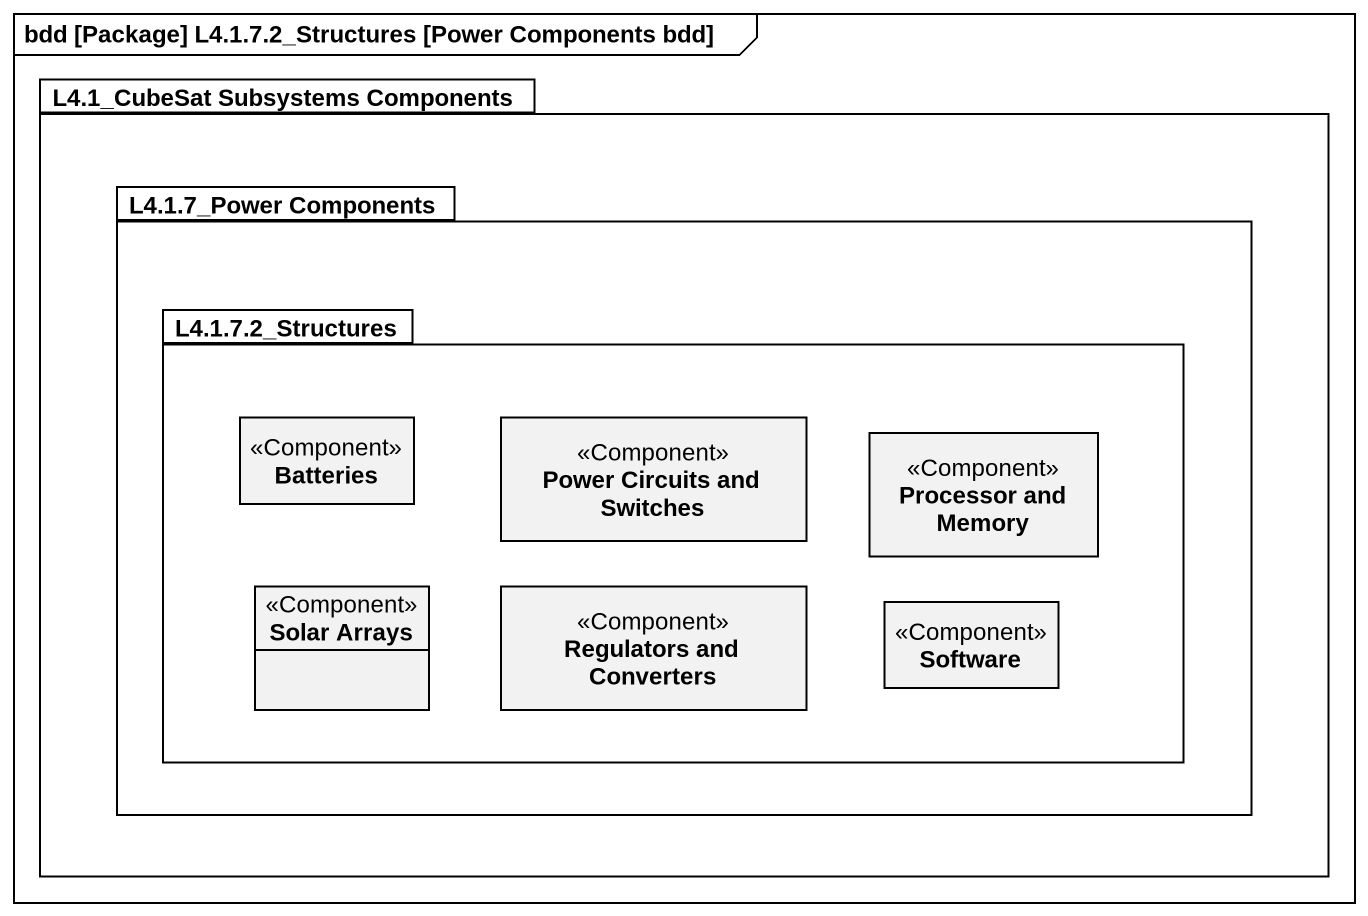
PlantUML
@startuml
mainframe bdd [Package] L4.1.7.2_Structures [Power Components bdd]
hide circle
hide empty members
package "L4.1_CubeSat Subsystems Components" as L4_1_CubeSat_Subsystems {
  package "L4.1.7_Power Components" as L4_1_7_Power_Components {
    package "L4.1.7.2_Structures" as L4_1_7_2_Structures {
      class Batteries <<Component>>
      class "Power Circuits and Switches" as Power_Circuits_and_Switches <<Component>>
      class "Processor and Memory" as Processor_and_Memory <<Component>>
      class "Solar Arrays" as Solar_Arrays <<Component>>
      class "Regulators and Converters" as Regulators_and_Converters <<Component>>
      class Software <<Component>>
    }
  }
}
@enduml
